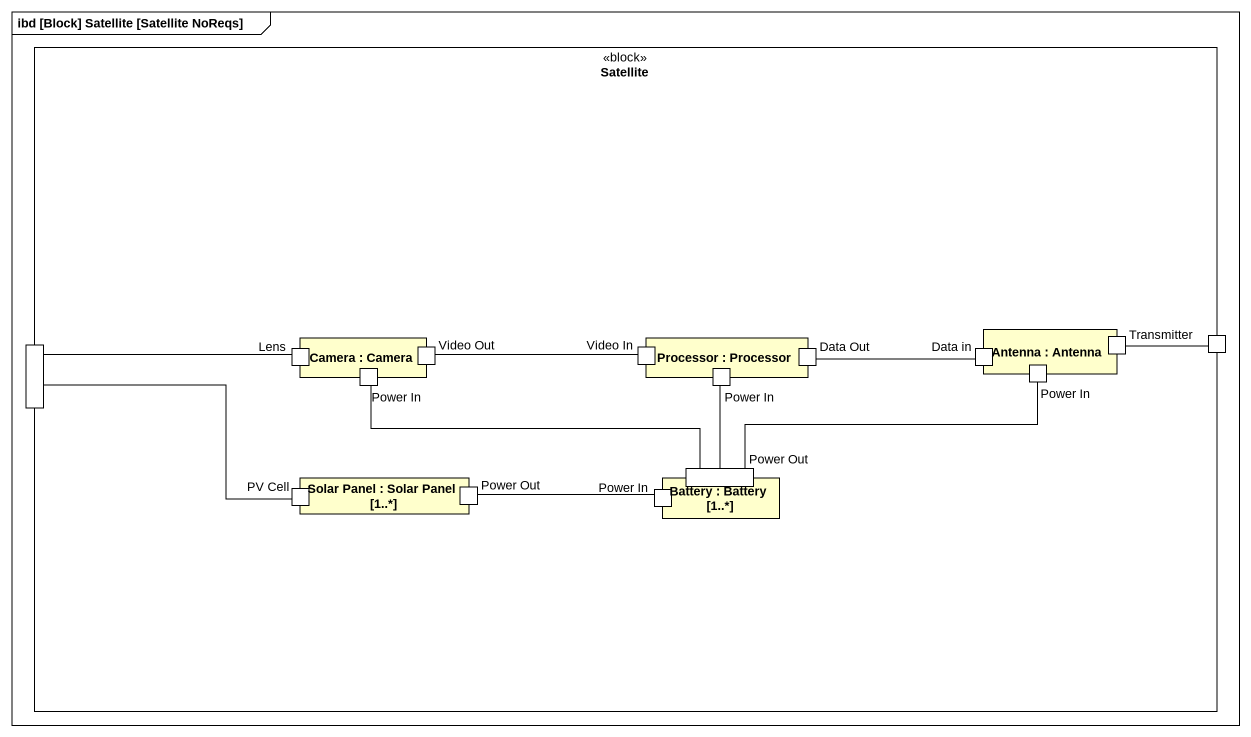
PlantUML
@startuml
mainframe ibd [Block] Satellite [Satellite NoReqs]
rectangle Satellite <<block>> {
  rectangle "Antenna : Antenna" as Antenna {
    port "Data in" as Data_in
    port "Power In" as Power_In_3
    port Transmitter
  }
  port " " as port1
  rectangle "Camera : Camera" as Camera {
    port Lens
    port "Power In" as Power_In
    port "Video Out" as Video_Out
  }
  rectangle "Processor : Processor" as Processor {
    port "Video In" as Video_In
    port "Power In" as Power_In_2
    port "Data Out" as Data_Out
  }
  port " " as port2
  rectangle "Solar Panel : Solar Panel [1..*]" as Solar_Panel {
    port "PV Cell" as PV_Cell
    port "Power Out" as Power_Out
  }
  rectangle "Battery : Battery [1..*]" as Battery {
    port "Power In" as Power_In_4
    port "Power Out" as Power_Out_2
  }
}
port1 -right- Lens
port1 -right- PV_Cell
Power_In -right- Power_Out_2
Video_Out -right- Video_In
Power_In_2 -- Power_Out_2
Data_Out -right- Data_in
Power_In_3 -left- Power_Out_2
Transmitter -right- port2
Power_Out -right- Power_In_4
@enduml
